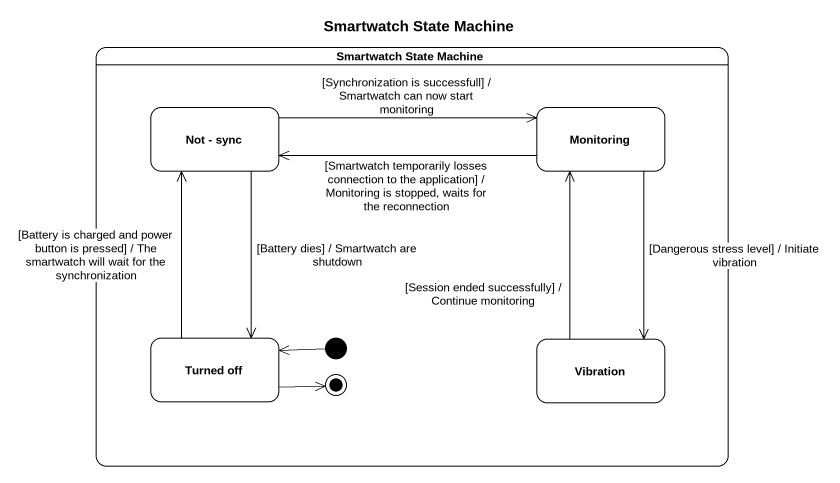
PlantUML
@startuml
title Smartwatch State Machine
hide empty description
state "Smartwatch State Machine" as Smartwatch_State_Machine {
  state "Not - sync" as Not_sync
  state Monitoring
  state "Turned off" as Turned_off
  state Vibration
  Turned_off -right-> [*]
  [*] -left-> Turned_off
}
Not_sync -right-> Monitoring : [Synchronization is successfull] / Smartwatch can now start monitoring
Not_sync --> Turned_off : [Battery dies] / Smartwatch are shutdown
Monitoring -left-> Not_sync : [Smartwatch temporarily losses connection to the application] / Monitoring is stopped, waits for the reconnection
Monitoring --> Vibration : [Dangerous stress level] / Initiate vibration
Turned_off -up-> Not_sync : [Battery is charged and power button is pressed] / The smartwatch will wait for the synchronization
Vibration -up-> Monitoring : [Session ended successfully] / Continue monitoring
@enduml
